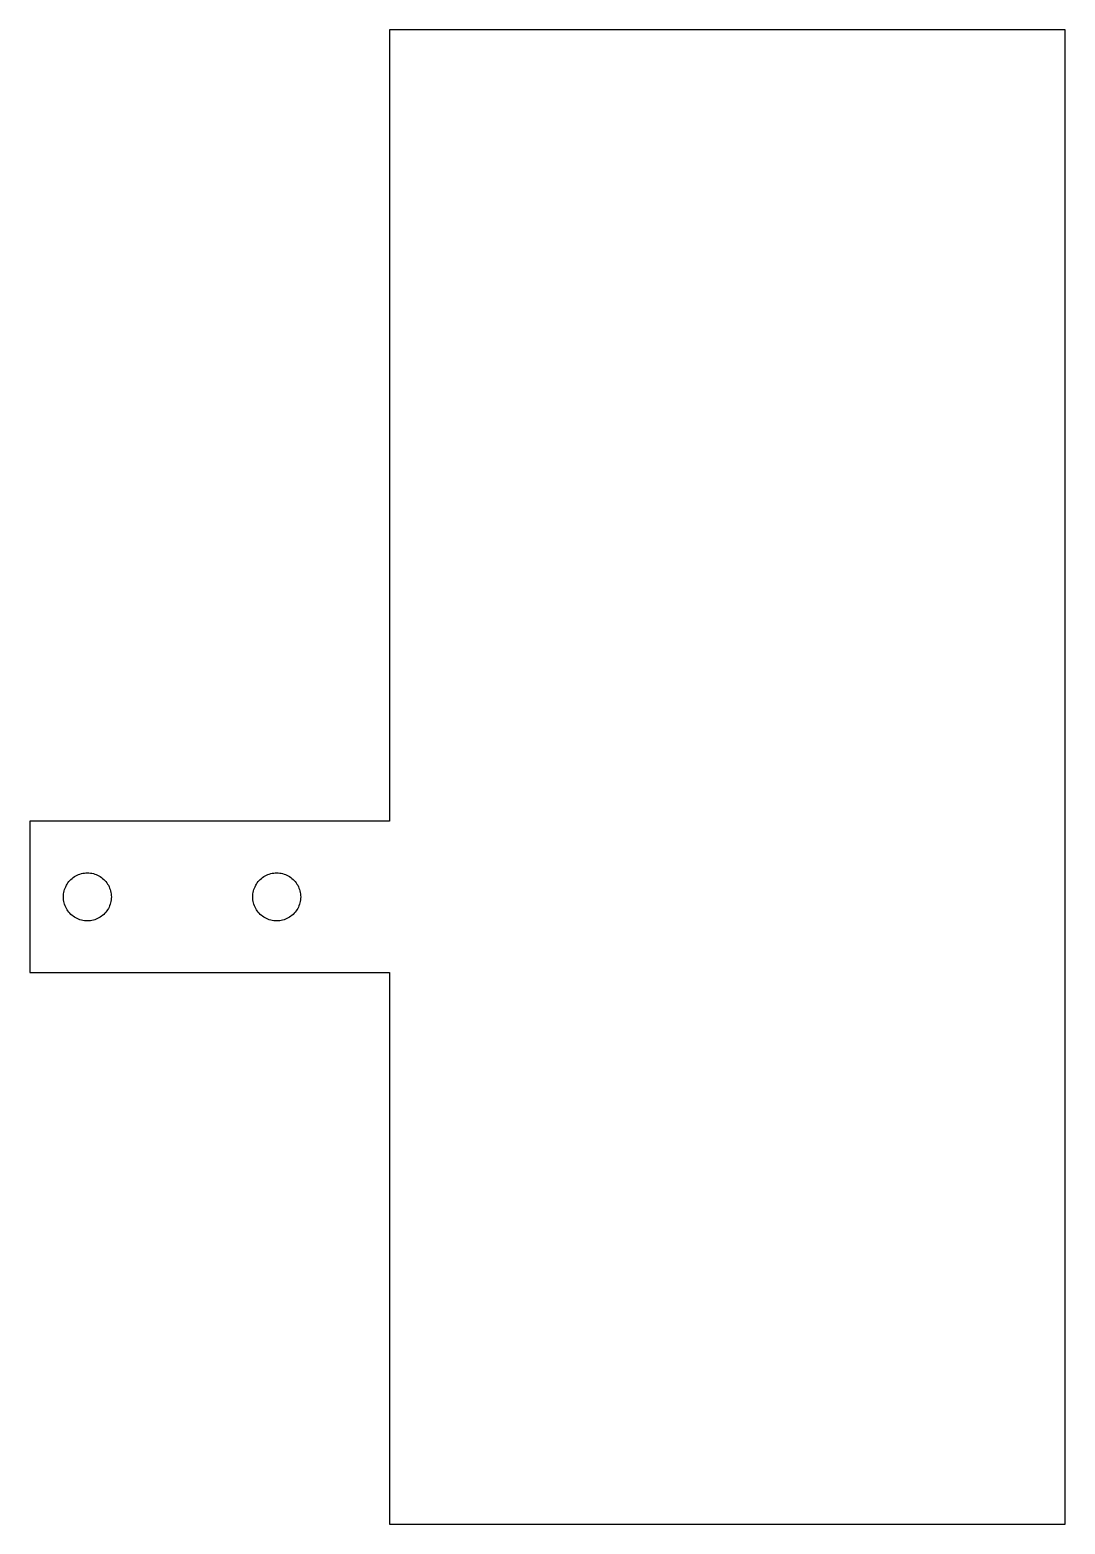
# Model space of a CAD drawing. Header units: metres. Extents: x -15 to 28.2, y 0 to 62.3.
import ezdxf

# ---------------------------------------------------------------- set-up
doc = ezdxf.new("R2010")
doc.units = ezdxf.units.M

msp = doc.modelspace()

# ---------------------------------------------------------------- linework, layer by layer
for p, q in [((28.2, 62.32), (0, 62.32)), ((0, 62.32), (0, 29.32)), ((28.2, 0), (28.2, 62.32)), ((0, 29.32), (-15, 29.32)), ((-15, 29.32), (-15, 23)), ((-13.3705, 26.7974), (-13.329, 26.8445)), ((-13.329, 26.8445), (-13.2845, 26.889)), ((-13.2845, 26.889), (-13.2374, 26.9305)), ((-13.2374, 26.9305), (-13.1878, 26.969)), ((-13.1878, 26.969), (-13.1358, 27.0043)), ((-13.1358, 27.0043), (-13.0817, 27.0363)), ((-13.0817, 27.0363), (-13.0258, 27.0648)), ((-13.0258, 27.0648), (-12.9681, 27.0898)), ((-12.9681, 27.0898), (-12.909, 27.1111)), ((-12.909, 27.1111), (-12.8487, 27.1286)), ((-12.8487, 27.1286), (-12.7874, 27.1423)), ((-12.7874, 27.1423), (-12.7253, 27.1521)), ((-12.7253, 27.1521), (-12.6628, 27.158)), ((-12.6628, 27.158), (-12.6, 27.16)), ((-12.6, 27.16), (-12.5372, 27.158)), ((-12.5372, 27.158), (-12.4747, 27.1521)), ((-12.4747, 27.1521), (-12.4126, 27.1423)), ((-12.4126, 27.1423), (-12.3513, 27.1286)), ((-12.3513, 27.1286), (-12.291, 27.1111)), ((-12.291, 27.1111), (-12.2319, 27.0898)), ((-12.2319, 27.0898), (-12.1742, 27.0648)), ((-12.1742, 27.0648), (-12.1182, 27.0363)), ((-12.1182, 27.0363), (-12.0642, 27.0043)), ((-12.0642, 27.0043), (-12.0122, 26.969)), ((-12.0122, 26.969), (-11.9626, 26.9305)), ((-11.9626, 26.9305), (-11.9155, 26.889)), ((-11.9155, 26.889), (-11.871, 26.8445)), ((-11.871, 26.8445), (-11.8295, 26.7974)), ((-5.4705, 26.7974), (-5.42896, 26.8445)), ((-5.42896, 26.8445), (-5.38454, 26.889)), ((-5.38454, 26.889), (-5.33742, 26.9305)), ((-5.33742, 26.9305), (-5.28778, 26.969)), ((-5.28778, 26.969), (-5.23582, 27.0043)), ((-5.23582, 27.0043), (-5.18175, 27.0363)), ((-5.18175, 27.0363), (-5.12578, 27.0648)), ((-5.12578, 27.0648), (-5.06812, 27.0898)), ((-5.06812, 27.0898), (-5.009, 27.1111)), ((-5.009, 27.1111), (-4.94868, 27.1286)), ((-4.94868, 27.1286), (-4.88737, 27.1423)), ((-4.88737, 27.1423), (-4.82533, 27.1521)), ((-4.82533, 27.1521), (-4.76279, 27.158)), ((-4.76279, 27.158), (-4.7, 27.16)), ((-4.7, 27.16), (-4.63721, 27.158)), ((-4.63721, 27.158), (-4.57466, 27.1521)), ((-4.57466, 27.1521), (-4.5126, 27.1423)), ((-4.5126, 27.1423), (-4.45131, 27.1286)), ((-4.45131, 27.1286), (-4.39098, 27.1111)), ((-4.39098, 27.1111), (-4.33186, 27.0898)), ((-4.33186, 27.0898), (-4.27422, 27.0648)), ((-4.27422, 27.0648), (-4.21823, 27.0363)), ((-4.21823, 27.0363), (-4.16417, 27.0043)), ((-4.16417, 27.0043), (-4.11221, 26.969)), ((-4.11221, 26.969), (-4.06256, 26.9305)), ((-4.06256, 26.9305), (-4.01544, 26.889)), ((-4.01544, 26.889), (-3.97102, 26.8445)), ((-3.97102, 26.8445), (-3.92947, 26.7974)), ((-13.6, 26.16), (-13.598, 26.2228)), ((-13.598, 26.2228), (-13.5921, 26.2853)), ((-13.5921, 26.2853), (-13.5823, 26.3474)), ((-13.5823, 26.3474), (-13.5686, 26.4087)), ((-13.5686, 26.4087), (-13.5511, 26.469)), ((-13.5511, 26.469), (-13.5298, 26.5281)), ((-13.5298, 26.5281), (-13.5048, 26.5858)), ((-13.5048, 26.5858), (-13.4763, 26.6418)), ((-13.4763, 26.6418), (-13.4443, 26.6958)), ((-13.4443, 26.6958), (-13.409, 26.7478)), ((-13.409, 26.7478), (-13.3705, 26.7974)), ((-11.8295, 26.7974), (-11.791, 26.7478)), ((-11.791, 26.7478), (-11.7557, 26.6958)), ((-11.7557, 26.6958), (-11.7237, 26.6418)), ((-11.7237, 26.6418), (-11.6952, 26.5858)), ((-11.6952, 26.5858), (-11.6702, 26.5281)), ((-11.6702, 26.5281), (-11.6489, 26.469)), ((-11.6489, 26.469), (-11.6314, 26.4087)), ((-11.6314, 26.4087), (-11.6177, 26.3474)), ((-11.6177, 26.3474), (-11.6079, 26.2853)), ((-11.6079, 26.2853), (-11.602, 26.2228)), ((-11.602, 26.2228), (-11.6, 26.16)), ((-5.7, 26.16), (-5.69801, 26.2228)), ((-5.69801, 26.2228), (-5.69211, 26.2853)), ((-5.69211, 26.2853), (-5.68228, 26.3474)), ((-5.68228, 26.3474), (-5.66858, 26.4087)), ((-5.66858, 26.4087), (-5.65105, 26.469)), ((-5.65105, 26.469), (-5.62978, 26.5281)), ((-5.62978, 26.5281), (-5.60481, 26.5858)), ((-5.60481, 26.5858), (-5.57629, 26.6418)), ((-5.57629, 26.6418), (-5.54433, 26.6958)), ((-5.54433, 26.6958), (-5.509, 26.7478)), ((-5.509, 26.7478), (-5.4705, 26.7974)), ((-3.92947, 26.7974), (-3.89098, 26.7478)), ((-3.89098, 26.7478), (-3.85567, 26.6958)), ((-3.85567, 26.6958), (-3.82368, 26.6418)), ((-3.82368, 26.6418), (-3.79517, 26.5858)), ((-3.79517, 26.5858), (-3.77022, 26.5281)), ((-3.77022, 26.5281), (-3.74893, 26.469)), ((-3.74893, 26.469), (-3.73141, 26.4087)), ((-3.73141, 26.4087), (-3.71771, 26.3474)), ((-3.71771, 26.3474), (-3.70787, 26.2853)), ((-3.70787, 26.2853), (-3.70197, 26.2228)), ((-3.70197, 26.2228), (-3.7, 26.16)), ((-13.598, 26.0972), (-13.6, 26.16)), ((-13.5921, 26.0347), (-13.598, 26.0972)), ((-13.5823, 25.9726), (-13.5921, 26.0347)), ((-13.5686, 25.9113), (-13.5823, 25.9726)), ((-13.5511, 25.851), (-13.5686, 25.9113)), ((-13.5298, 25.7919), (-13.5511, 25.851)), ((-13.5048, 25.7342), (-13.5298, 25.7919)), ((-13.4763, 25.6782), (-13.5048, 25.7342)), ((-13.4443, 25.6242), (-13.4763, 25.6782)), ((-13.409, 25.5722), (-13.4443, 25.6242)), ((-13.3705, 25.5226), (-13.409, 25.5722)), ((-11.791, 25.5722), (-11.8295, 25.5226)), ((-11.7557, 25.6242), (-11.791, 25.5722)), ((-11.7237, 25.6782), (-11.7557, 25.6242)), ((-11.6952, 25.7342), (-11.7237, 25.6782)), ((-11.6702, 25.7919), (-11.6952, 25.7342)), ((-11.6489, 25.851), (-11.6702, 25.7919)), ((-11.6314, 25.9113), (-11.6489, 25.851)), ((-11.6177, 25.9726), (-11.6314, 25.9113)), ((-11.6079, 26.0347), (-11.6177, 25.9726)), ((-11.602, 26.0972), (-11.6079, 26.0347)), ((-11.6, 26.16), (-11.602, 26.0972)), ((-5.69801, 26.0972), (-5.7, 26.16)), ((-5.69211, 26.0347), (-5.69801, 26.0972)), ((-5.68228, 25.9726), (-5.69211, 26.0347)), ((-5.66858, 25.9113), (-5.68228, 25.9726)), ((-5.65105, 25.851), (-5.66858, 25.9113)), ((-5.62978, 25.7919), (-5.65105, 25.851)), ((-5.60481, 25.7342), (-5.62978, 25.7919)), ((-5.57629, 25.6782), (-5.60481, 25.7342)), ((-5.54433, 25.6242), (-5.57629, 25.6782)), ((-5.509, 25.5722), (-5.54433, 25.6242)), ((-5.4705, 25.5226), (-5.509, 25.5722)), ((-3.89098, 25.5722), (-3.92947, 25.5226)), ((-3.85567, 25.6242), (-3.89098, 25.5722)), ((-3.82368, 25.6782), (-3.85567, 25.6242)), ((-3.79517, 25.7342), (-3.82368, 25.6782)), ((-3.77022, 25.7919), (-3.79517, 25.7342)), ((-3.74893, 25.851), (-3.77022, 25.7919)), ((-3.73141, 25.9113), (-3.74893, 25.851)), ((-3.71771, 25.9726), (-3.73141, 25.9113)), ((-3.70787, 26.0347), (-3.71771, 25.9726)), ((-3.70197, 26.0972), (-3.70787, 26.0347)), ((-3.7, 26.16), (-3.70197, 26.0972)), ((-13.329, 25.4754), (-13.3705, 25.5226)), ((-13.2845, 25.431), (-13.329, 25.4754)), ((-13.2374, 25.3895), (-13.2845, 25.431)), ((-13.1878, 25.351), (-13.2374, 25.3895)), ((-13.1358, 25.3157), (-13.1878, 25.351)), ((-13.0817, 25.2837), (-13.1358, 25.3157)), ((-13.0258, 25.2552), (-13.0817, 25.2837)), ((-12.9681, 25.2302), (-13.0258, 25.2552)), ((-12.909, 25.2089), (-12.9681, 25.2302)), ((-12.8487, 25.1914), (-12.909, 25.2089)), ((-12.7874, 25.1777), (-12.8487, 25.1914)), ((-12.7253, 25.1679), (-12.7874, 25.1777)), ((-12.6628, 25.162), (-12.7253, 25.1679)), ((-12.6, 25.16), (-12.6628, 25.162)), ((-12.5372, 25.162), (-12.6, 25.16)), ((-12.4747, 25.1679), (-12.5372, 25.162)), ((-12.4126, 25.1777), (-12.4747, 25.1679)), ((-12.3513, 25.1914), (-12.4126, 25.1777)), ((-12.291, 25.2089), (-12.3513, 25.1914)), ((-12.2319, 25.2302), (-12.291, 25.2089)), ((-12.1742, 25.2552), (-12.2319, 25.2302)), ((-12.1182, 25.2837), (-12.1742, 25.2552)), ((-12.0642, 25.3157), (-12.1182, 25.2837)), ((-12.0122, 25.351), (-12.0642, 25.3157)), ((-11.9626, 25.3895), (-12.0122, 25.351)), ((-11.9155, 25.431), (-11.9626, 25.3895)), ((-11.871, 25.4754), (-11.9155, 25.431)), ((-11.8295, 25.5226), (-11.871, 25.4754)), ((-5.42896, 25.4754), (-5.4705, 25.5226)), ((-5.38454, 25.431), (-5.42896, 25.4754)), ((-5.33742, 25.3895), (-5.38454, 25.431)), ((-5.28778, 25.351), (-5.33742, 25.3895)), ((-5.23582, 25.3157), (-5.28778, 25.351)), ((-5.18175, 25.2837), (-5.23582, 25.3157)), ((-5.12578, 25.2552), (-5.18175, 25.2837)), ((-5.06812, 25.2302), (-5.12578, 25.2552)), ((-5.009, 25.2089), (-5.06812, 25.2302)), ((-4.94868, 25.1914), (-5.009, 25.2089)), ((-4.88737, 25.1777), (-4.94868, 25.1914)), ((-4.82533, 25.1679), (-4.88737, 25.1777)), ((-4.76279, 25.162), (-4.82533, 25.1679)), ((-4.7, 25.16), (-4.76279, 25.162)), ((-4.63721, 25.162), (-4.7, 25.16)), ((-4.57466, 25.1679), (-4.63721, 25.162)), ((-4.5126, 25.1777), (-4.57466, 25.1679)), ((-4.45131, 25.1914), (-4.5126, 25.1777)), ((-4.39098, 25.2089), (-4.45131, 25.1914)), ((-4.33186, 25.2302), (-4.39098, 25.2089)), ((-4.27422, 25.2552), (-4.33186, 25.2302)), ((-4.21823, 25.2837), (-4.27422, 25.2552)), ((-4.16417, 25.3157), (-4.21823, 25.2837)), ((-4.11221, 25.351), (-4.16417, 25.3157)), ((-4.06256, 25.3895), (-4.11221, 25.351)), ((-4.01544, 25.431), (-4.06256, 25.3895)), ((-3.97102, 25.4754), (-4.01544, 25.431)), ((-3.92947, 25.5226), (-3.97102, 25.4754)), ((-15, 23), (0, 23)), ((0, 23), (0, 0)), ((0, 0), (28.2, 0))]:
    msp.add_line(p, q)

doc.saveas('drawing.dxf')
